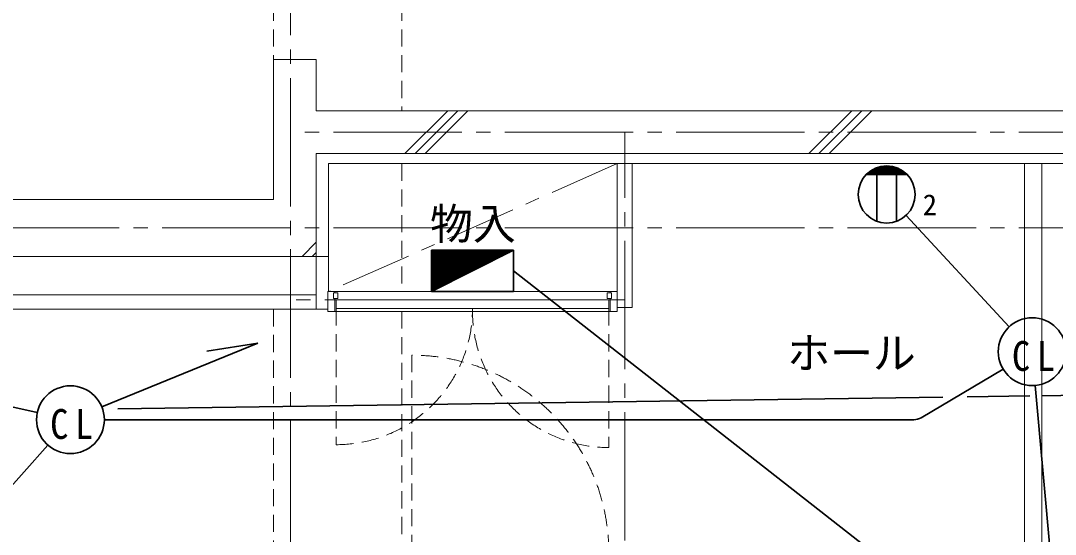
# Model space of a CAD drawing. Units: millimetres at full size, sheet at 1:50; details may follow other scales. Extents: x -9674 to 9699, y -6794 to 6791.
# Drawn here: x 740 to 4362, y -384 to 1415 of the extents above; entities that cross this region are included whole.
import ezdxf
from ezdxf.enums import TextEntityAlignment as Align

# ---------------------------------------------------------------- set-up
doc = ezdxf.new("R2010")
doc.units = ezdxf.units.MM
doc.header["$LTSCALE"] = 50
for name, pattern in [('CHAIN1', [8, 5, -1, 1, -1]), ('CHAIN2', [12, 9, -1, 1, -1]), ('DASHED1', [1.8, 1.2, -0.6])]:
    doc.linetypes.add(name, pattern=pattern)
for name, color, linetype, lineweight in [('1-0_芯', 134, 'CHAIN2', 9), ('1-1_躯体', 134, 'Continuous', 9), ('1-2_間仕切', 134, 'Continuous', 9), ('1-3_建具', 134, 'Continuous', 9), ('1-5_設備', 134, 'Continuous', 9), ('1-7_その他', 134, 'DASHED1', 9), ('1-8_ハッチ', 134, 'Continuous', 9), ('1-C_梁', 134, 'DASHED1', 9), ('2-0_芯', 2, 'Continuous', 35), ('2-E', 2, 'Continuous', 35), ('3-E', 3, 'Continuous', 35)]:
    doc.layers.add(name, color=color, linetype=linetype, lineweight=lineweight)
doc.layers.add('1-A_文字', color=134, linetype='Continuous')
doc.styles.add('ＭＳ ゴシック', font='')
doc.styles.get('ＭＳ ゴシック').set_extended_font_data('MS Gothic')

msp = doc.modelspace()

# ---------------------------------------------------------------- linework, layer by layer
at = {"layer": '1-0_芯'}
for p, q in [((1684.65, 5414.44), (1684.65, -4005.56)), ((8284.65, 1024.44), (1684.65, 1024.44)), ((2854.65, -4005.56), (2854.65, 1024.44)), ((8284.65, 689.44), (-1125.35, 689.44)), ((2854.65, 436.94), (1684.65, 436.94))]:
    msp.add_line(p, q, dxfattribs=at)
at = {"layer": '1-1_躯体'}
for p, q in [((1774.65, 1279.44), (1774.65, 1099.44)), ((6574.65, 1099.44), (1774.65, 1099.44)), ((1774.65, 949.44), (1774.65, 589.44)), ((5399.65, 949.44), (1774.65, 949.44)), ((1624.65, 789.44), (-920.35, 789.44)), ((1774.65, 589.44), (-1120.35, 589.44))]:
    msp.add_line(p, q, dxfattribs=at)
msp.add_lwpolyline([(1774.65, 1279.44), (1624.65, 1279.44), (1624.65, 789.44)], dxfattribs=at)
at = {"layer": '1-2_間仕切'}
for p, q in [((2828.65, 410.94), (2828.65, 914.44)), ((2880.65, 410.94), (2880.65, 914.44)), ((1774.65, 589.44), (1774.65, 404.44)), ((1774.65, 589.44), (1817.15, 589.44)), ((1817.15, 589.44), (1817.15, 466.94)), ((1774.65, 454.44), (-1220.35, 454.44)), ((2880.65, 410.94), (2828.65, 410.94))]:
    msp.add_line(p, q, dxfattribs=at)
at = {"layer": '1-3_建具'}
for p, q in [((1834.65, 461.94), (1849.65, 461.94)), ((1834.65, 441.94), (1834.65, 461.94)), ((1834.65, 441.94), (1849.65, 441.94)), ((1839.65, 466.94), (1839.65, 461.94)), ((2803.65, 466.94), (1839.65, 466.94)), ((1839.65, 441.94), (1839.65, 396.94)), ((1844.65, 406.94), (1844.65, 436.94)), ((1844.65, 436.94), (2798.65, 436.94)), ((1849.65, 441.94), (1849.65, 461.94)), ((2793.65, 441.94), (2793.65, 461.94)), ((2808.65, 461.94), (2793.65, 461.94)), ((2808.65, 441.94), (2793.65, 441.94)), ((2798.65, 406.94), (2798.65, 436.94)), ((2803.65, 466.94), (2803.65, 461.94)), ((2803.65, 441.94), (2803.65, 396.94)), ((2808.65, 441.94), (2808.65, 461.94)), ((2798.65, 406.94), (1844.65, 406.94)), ((1839.65, 396.94), (1814.65, 396.94)), ((1839.65, 396.94), (2803.65, 396.94)), ((2803.65, 396.94), (2828.65, 396.94))]:
    msp.add_line(p, q, dxfattribs=at)
at = {"layer": '1-3_建具', "linetype": 'DASHED1'}
for p, q in [((1844.65, 406.94), (1844.65, -70.06)), ((2798.65, 406.94), (2798.65, -80.06)), ((2109.65, -445.56), (2109.65, 243.44))]:
    msp.add_line(p, q, dxfattribs=at)
at = {"layer": '1-3_建具'}
for points in [[(1839.65, 466.94), (1814.65, 466.94), (1814.65, 396.94)], [(2803.65, 466.94), (2828.65, 466.94), (2828.65, 396.94)]]:
    msp.add_lwpolyline(points, dxfattribs=at)
at = {"layer": '1-3_建具', "linetype": 'DASHED1'}
for centre, radius, start, end in [((1844.65, 406.94), 477, 270, 0), ((2798.65, 396.94), 477, 178.79874, 270), ((2109.65, -445.56), 689, 0, 90)]:
    msp.add_arc(centre, radius, start, end, dxfattribs=at)
at = {"layer": '1-5_設備'}
for p, q in [((4254.65, 914.44), (4254.65, -444.56)), ((4314.65, 914.44), (4314.65, -444.56))]:
    msp.add_line(p, q, dxfattribs=at)
at = {"layer": '1-7_その他', "linetype": 'CHAIN1'}
msp.add_line((2828.65, 914.44), (1817.15, 466.94), dxfattribs=at)
at = {"layer": '1-8_ハッチ'}
for p, q in [((2085.09, 949.44), (2235.09, 1099.44)), ((2120.45, 949.44), (2270.45, 1099.44)), ((2155.8, 949.44), (2305.8, 1099.44)), ((3499.31, 949.44), (3649.31, 1099.44)), ((3534.66, 949.44), (3684.66, 1099.44)), ((3570.02, 949.44), (3720.02, 1099.44)), ((5399.65, 914.44), (1817.15, 914.44)), ((1817.15, 914.44), (1817.15, 589.44)), ((1725.09, 589.44), (1774.65, 639)), ((1760.45, 589.44), (1774.65, 603.64)), ((1814.65, 404.44), (-1270.35, 404.44))]:
    msp.add_line(p, q, dxfattribs=at)
at = {"layer": '1-C_梁'}
for p, q in [((1624.65, 3454.44), (1624.65, 1279.44)), ((2074.65, 3454.44), (2074.65, 1099.44)), ((2074.65, 914.44), (2074.65, 466.94)), ((1624.65, 404.44), (1624.65, -444.56)), ((2074.65, 396.94), (2074.65, -444.56))]:
    msp.add_line(p, q, dxfattribs=at)
at = {"layer": '2-0_芯'}
for p, q in [((3843.22, 876.58), (3700.39, 876.58)), ((3840.14, 879.58), (3703.46, 879.58)), ((3833.11, 885.58), (3710.49, 885.58)), ((3824.48, 891.58), (3719.12, 891.58)), ((3813.27, 897.58), (3730.34, 897.58)), ((3736.8, 900.26), (3736.8, 712.87)), ((3796.12, 903.58), (3747.48, 903.58)), ((3806.8, 900.26), (3806.8, 712.87)), ((3839.72, 733.14), (4200.69, 342.93)), ((3787.74, -496.6), (2465.68, 538.95)), ((-647.52, 358.29), (797.74, 42.74)), ((1023.72, 62.35), (1569.76, 285.56)), ((1391.93, 257.48), (1569.76, 285.56)), ((3892.64, 24.44), (4179.27, 195)), ((4291.96, 137.44), (4460.54, -1740.16)), ((3867.07, 17.41), (1032.55, 17.41))]:
    msp.add_line(p, q, dxfattribs=at)
at = {"layer": '2-0_芯', "linetype": 'CHAIN1'}
msp.add_line((834.82, -71.33), (298.27, -674.32), dxfattribs=at)
at = {"layer": '2-0_芯'}
msp.add_circle((3771.8, 806.57), 100.02, dxfattribs=at)
msp.add_arc((3867.07, 67.41), 50, 270, 300.75499, dxfattribs=at)
at = {"layer": '2-E'}
for p, q in [((2465.68, 610.97), (2177.62, 466.94)), ((2177.62, 610.97), (2177.62, 466.94)), ((2465.68, 610.97), (2177.62, 610.97)), ((2459.89, 608.07), (2177.62, 608.07)), ((2451.25, 603.75), (2177.62, 603.75)), ((2442.61, 599.43), (2177.62, 599.43)), ((2433.97, 595.11), (2177.62, 595.11)), ((2425.33, 590.79), (2177.62, 590.79)), ((2416.69, 586.47), (2177.62, 586.47)), ((2408.05, 582.15), (2177.62, 582.15)), ((2421.65, 610.97), (2221.65, 610.97)), ((2465.68, 466.94), (2465.68, 610.97)), ((2399.41, 577.83), (2177.62, 577.83)), ((2390.77, 573.51), (2177.62, 573.51)), ((2382.13, 569.19), (2177.62, 569.19)), ((2373.49, 564.87), (2177.62, 564.87)), ((2364.85, 560.55), (2177.62, 560.55)), ((2356.21, 556.23), (2177.62, 556.23)), ((2347.57, 551.91), (2177.62, 551.91)), ((2338.93, 547.59), (2177.62, 547.59)), ((2330.29, 543.27), (2177.62, 543.27)), ((2321.65, 538.95), (2177.62, 538.95)), ((2313.01, 534.63), (2177.62, 534.63)), ((2304.37, 530.31), (2177.62, 530.31)), ((2295.73, 525.99), (2177.62, 525.99)), ((2287.09, 521.67), (2177.62, 521.67)), ((2278.45, 517.35), (2177.62, 517.35)), ((2269.81, 513.03), (2177.62, 513.03)), ((2261.17, 508.71), (2177.62, 508.71)), ((2252.53, 504.39), (2177.62, 504.39)), ((2243.89, 500.07), (2177.62, 500.07)), ((2235.25, 495.75), (2177.62, 495.75)), ((2226.61, 491.43), (2177.62, 491.43)), ((2217.97, 487.11), (2177.62, 487.11)), ((2209.33, 482.79), (2177.62, 482.79)), ((2200.69, 478.47), (2177.62, 478.47)), ((2192.05, 474.15), (2177.62, 474.15)), ((2183.41, 469.83), (2177.62, 469.83)), ((2177.62, 466.94), (2465.68, 466.94))]:
    msp.add_line(p, q, dxfattribs=at)
for centre in [(4281.34, 255.74), (913.78, 17.41)]:
    msp.add_circle(centre, 118.77, dxfattribs=at)
at = {"layer": '3-E'}
for p, q in [((4924.51, 110.14), (4316.05, 101.47)), ((1080.27, 55.39), (3968.97, 96.53)), ((4272.71, 100.85), (4053.41, 97.73))]:
    msp.add_line(p, q, dxfattribs=at)

# ---------------------------------------------------------------- texts
at = {"layer": '1-A_文字', "style": 'ＭＳ ゴシック'}
for s, p in [('物入', (2172.9, 615.69)), ('ホール', (3423.68, 163.06))]:
    msp.add_text(s, height=110, dxfattribs=at).set_placement(p, align=Align.BOTTOM_LEFT)
at = {"layer": '2-0_芯', "color": 7, "style": 'ＭＳ ゴシック'}
msp.add_text('2', height=73.31, dxfattribs=at).set_placement((3898.21, 711.82), align=Align.BOTTOM_LEFT)
at = {"layer": '2-E', "color": 7, "char_height": 104.5, "attachment_point": 7, "style": 'ＭＳ ゴシック'}
for insert in [(4210.26, 186.83), (842.69, -51.5)]:
    msp.add_mtext('\\T1.36;\\W0.9;CL', dxfattribs=dict(at, insert=insert))

doc.saveas('drawing.dxf')
